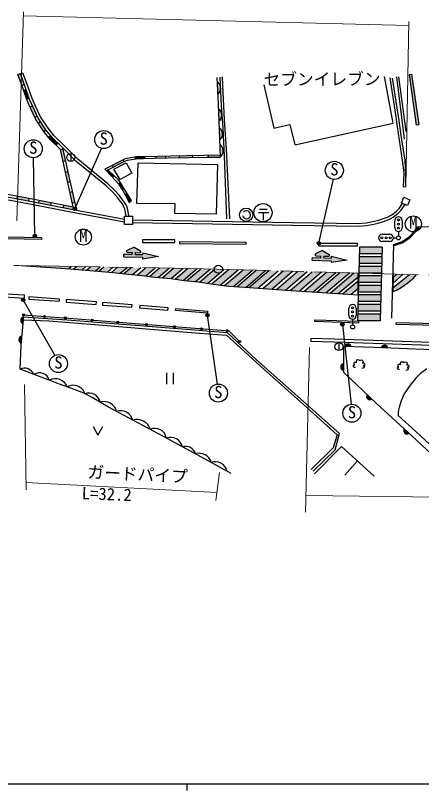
# Model space of a CAD drawing. Units: millimetres at full size, sheet at 1:1000; details may follow other scales. Extents: x 40000 to 680000, y 20000 to 380000.
# Drawn here: x 142370 to 203140, y 204000 to 319921 of the extents above; entities that cross this region are included whole.
import ezdxf
from ezdxf.enums import TextEntityAlignment as Align

# ---------------------------------------------------------------- set-up
doc = ezdxf.new("R2010")
doc.units = ezdxf.units.MM
doc.header["$LTSCALE"] = 1000
doc.linetypes.add('CHAIN', pattern=[18.5, 12, -1.5, 3.5, -1.5])
for name, color, linetype, lineweight in [('M-BGD', 7, 'Continuous', 25), ('M-BGD-EXST', 7, 'Continuous', 25), ('M-BMK', 2, 'CHAIN', 13), ('M-BMK-SRVR', 3, 'Continuous', 25), ('M-STR-HTXT', 7, 'Continuous', 13), ('M-STR-STRC', 7, 'Continuous', 25), ('M-TTL-BAND', 7, 'Continuous', 25)]:
    doc.layers.add(name, color=color, linetype=linetype, lineweight=lineweight)
doc.layers.add('M-BMK-HTXT', color=7, linetype='Continuous')
doc.styles.add('ＭＳ ゴシック', font='')
doc.styles.get('ＭＳ ゴシック').set_extended_font_data('MS Gothic')

msp = doc.modelspace()

# ---------------------------------------------------------------- hatches: boundary and pattern name
at = {"layer": 'M-BGD'}
for points in [[(143102, 311221), (142727, 311083), (143319, 309465), (143695, 309603)], [(172627, 308124, 0.51219), (172550, 310041)], [(143960, 308869), (143582, 308737), (144037, 307432), (144415, 307563)], [(145006, 306205), (144918, 306399), (144554, 306235), (144641, 306039), (145261, 304682), (145624, 304849)], [(172798, 304058, 0.51219), (172721, 305976)], [(146096, 304048), (145764, 303826), (146601, 302575), (146935, 302799), (146923, 302814)], [(172911, 301253, 0.51219), (172833, 303170)], [(147864, 301665), (147598, 301989), (147289, 301735), (147568, 301394), (148425, 300558), (148704, 300844)], [(173014, 298748, 0.51219), (172935, 300665)], [(149505, 299970), (149114, 299883), (149504, 298128), (149895, 298215)], [(158607, 298061), (158481, 298312), (156858, 297513), (156987, 297253)], [(161661, 298798), (160501, 298771), (160254, 298737), (160292, 298477), (160448, 298500), (161542, 298550), (161668, 298553)], [(164831, 298871), (163374, 298838), (163381, 298601), (164837, 298640)], [(168838, 298959), (166845, 298916), (166848, 298666), (168322, 298680), (168842, 298688)], [(173001, 299049), (171198, 299010), (171202, 298722), (173014, 298748)], [(156181, 296851), (155995, 296677), (156783, 295837), (156895, 295717), (157133, 295941)], [(150252, 296609), (149861, 296522), (150202, 294992), (150592, 295079)], [(158160, 294829), (158058, 294964), (157790, 294763), (158111, 294263), (158345, 293870), (158619, 294028)], [(150927, 293575), (150536, 293488), (150891, 291893), (151281, 291980)], [(159364, 291959), (159713, 292228), (159046, 293325), (158741, 293139)], [(144378, 292591), (143856, 292694), (142644, 292916), (142572, 292523), (143781, 292301), (144300, 292199)], [(145917, 292288), (145839, 291896), (147629, 291544), (147706, 291936)], [(151026, 291283), (149575, 291569), (149498, 291176), (150953, 290890)], [(143581, 274785, 0.82183), (143529, 273796)], [(143325, 271934, 0.82183), (143229, 270948)], [(192634, 270383, 0.82183), (191643, 270420)], [(198105, 270175, 0.82183), (197115, 270213)], [(191464, 267856, 0.82183), (191464, 266866)], [(195003, 263229, 0.82183), (195725, 262551)], [(200545, 258102, 0.82183), (201274, 257431)]]:
    msp.add_hatch(color=256, dxfattribs=at).paths.add_polyline_path(points)
at = {"layer": 'M-BGD-EXST'}
for points in [[(151506, 291004, 1), (151006, 291004, 0.41421), (151256, 290754, 0.41421)], [(145516, 286958, 1), (145016, 286958, 0.41421), (145266, 286708, 0.41421)], [(188044, 285855, 1), (187544, 285855, 0.41421), (187794, 285605, 0.41421)], [(143748, 277409, 1), (143248, 277409, 0.41421), (143498, 277159, 0.41421)], [(171342, 275081, 1), (170842, 275081, 0.41421), (171092, 274831, 0.41421)], [(191540, 273699, 1), (191040, 273699, 0.41421), (191290, 273449, 0.41421)]]:
    msp.add_hatch(color=256, dxfattribs=at).paths.add_polyline_path(points)
at = {"layer": 'M-STR-STRC'}
for points in [[(202405, 303505), (202731, 303549), (201656, 311143), (201365, 311085)], [(161410, 284425), (161401, 284150), (160322, 284185), (160331, 284460), (161000, 284438, 0.77336), (161082, 284717), (160124, 285292), (159061, 284784, 0.78564), (159121, 284499), (159864, 284475), (159855, 284200), (158591, 284241), (158578, 283843), (161388, 283753), (161379, 283478), (163790, 283875)], [(193835, 284250), (193860, 285250), (197262, 285250), (197236, 284250)], [(189631, 283899), (189622, 283624), (188543, 283658), (188552, 283933), (189221, 283912, 0.77336), (189303, 284190), (188345, 284765), (187282, 284257, 0.78564), (187342, 283972), (188085, 283948), (188076, 283673), (186812, 283714), (186799, 283317), (189609, 283226), (189600, 282952), (192011, 283348)], [(193798, 282824), (193823, 283824), (197225, 283823), (197199, 282823)], [(143280, 282529), (150718, 282397), (150284, 282027)], [(151001, 281972), (151482, 282384), (152914, 282358), (152338, 281866)], [(152986, 281815), (153607, 282346), (155039, 282321), (154324, 281710)], [(154828, 281668), (155579, 282311), (157011, 282286), (156147, 281547)], [(156923, 281475), (156717, 281494), (157630, 282275), (159062, 282249), (158026, 281364)], [(159902, 281172), (159291, 281236), (158597, 281306), (159687, 282238), (161119, 282213)], [(161319, 281023), (160559, 281103), (161842, 282200), (163274, 282175), (161857, 280963)], [(163753, 280758), (163249, 280806), (162452, 280896), (163934, 282163), (165365, 282138)], [(165658, 280577), (165647, 280578), (164343, 280702), (166008, 282126), (167440, 282101)], [(167524, 280319), (166266, 280493), (168131, 282089), (168518, 282082), (169552, 282054)], [(169317, 280112), (168028, 280259), (170109, 282039), (171527, 282002)], [(171139, 279861), (169889, 280042), (172160, 281985), (173578, 281947)], [(173007, 279603), (171939, 279745), (171745, 279773), (174265, 281929), (175682, 281891)], [(174982, 279384), (174263, 279436), (173673, 279514), (176428, 281871), (177845, 281833)], [(176846, 279251), (176660, 279264), (175497, 279347), (178386, 281819), (179804, 281781)], [(178656, 279134), (177298, 279222), (180275, 281769), (181692, 281731)], [(180716, 278988), (179443, 279082), (179370, 279087), (182438, 281711), (183855, 281673)], [(193761, 281397), (193787, 282397), (197188, 282397), (197162, 281397)], [(182769, 278836), (181424, 278936), (184601, 281654), (186018, 281616)], [(184835, 278695), (183607, 278774), (183477, 278784), (186764, 281596), (188182, 281558)], [(186901, 278564), (185541, 278650), (188918, 281539), (190335, 281501)], [(188834, 278440), (187474, 278527), (190931, 281485), (192346, 281445)], [(190690, 278317), (189477, 278398), (193017, 281426), (193644, 281408), (193643, 280844)], [(193724, 279971), (193750, 280971), (197151, 280971), (197125, 279971)], [(201434, 280227), (201919, 280657), (202382, 281163), (201343, 281192), (198907, 279248), (198896, 278658), (199475, 278908), (200092, 279243), (200604, 279592), (201094, 279941)], [(200408, 281219), (199466, 281245), (198934, 280807), (198918, 279892)], [(191332, 278274), (193642, 280251), (193641, 279131), (192545, 278194)], [(193687, 278545), (193713, 279545), (197114, 279545), (197088, 278545)], [(193650, 277119), (193676, 278119), (197077, 278118), (197051, 277118)], [(193613, 275692), (193639, 276692), (197040, 276692), (197014, 275692)], [(193576, 274266), (193602, 275266), (197003, 275266), (196977, 274266)]]:
    msp.add_hatch(color=256, dxfattribs=at).paths.add_polyline_path(points)

# ---------------------------------------------------------------- linework, layer by layer
at = {"layer": 'M-BGD'}
for p, q in [((142727, 311083), (143102, 311221)), ((199413, 310765), (200553, 301411)), ((199717, 310767), (200793, 302591)), ((143319, 309465), (143695, 309603)), ((143582, 308737), (143960, 308869)), ((144037, 307432), (144415, 307563)), ((144554, 306235), (144918, 306399)), ((145261, 304682), (145624, 304849)), ((145764, 303826), (146096, 304048)), ((146601, 302575), (146933, 302798)), ((147289, 301735), (147598, 301989)), ((148425, 300558), (148704, 300844)), ((149114, 299883), (149505, 299970)), ((151026, 291283), (149114, 299883)), ((151549, 290773), (149480, 300083)), ((150653, 299291), (150653, 298091)), ((149504, 298128), (149895, 298215)), ((158481, 298312), (158607, 298061)), ((160254, 298737), (160292, 298477)), ((161661, 298798), (161668, 298553)), ((163374, 298838), (163381, 298601)), ((164831, 298871), (164837, 298640)), ((166845, 298916), (166848, 298666)), ((168838, 298959), (168842, 298688)), ((171198, 299010), (171202, 298722)), ((156181, 296851), (155995, 296677)), ((156858, 297513), (156987, 297253)), ((149861, 296522), (150252, 296609)), ((157133, 295941), (156895, 295717)), ((150202, 294992), (150592, 295079)), ((157790, 294763), (158058, 294964)), ((150536, 293488), (150927, 293575)), ((158345, 293870), (158619, 294028)), ((158741, 293139), (159046, 293325)), ((142644, 292916), (142572, 292523)), ((144378, 292591), (144300, 292199)), ((145917, 292288), (145839, 291896)), ((147706, 291936), (147629, 291544)), ((149575, 291569), (149498, 291176)), ((150891, 291893), (151281, 291980)), ((151026, 291283), (150953, 290890)), ((178745, 290446), (180298, 290446)), ((178897, 290929), (180026, 290929)), ((179435, 290446), (179435, 289301)), ((143569, 274419), (143593, 275152)), ((186571, 271585), (186561, 271135)), ((190788, 270993), (190788, 269793)), ((164973, 266453), (164973, 264776)), ((165973, 266453), (165973, 264776)), ((193536, 253309), (191646, 251176))]:
    msp.add_line(p, q, dxfattribs=at)
for points in [[(149114, 299883), (149075, 299923), (147568, 301394), (146601, 302575), (145412, 304351), (144641, 306039), (144112, 307216), (143508, 308949), (142727, 311083)], [(158919, 289884), (158839, 290477), (158733, 290971), (158556, 291425), (158373, 291737), (158079, 292123), (157634, 292718), (156887, 293523), (155925, 294452), (151418, 298138), (149357, 300207), (147864, 301665), (146923, 302814), (145762, 304547), (145006, 306205), (144484, 307364), (143885, 309084), (143102, 311221)], [(159315, 289884), (159234, 290546), (159117, 291087), (158917, 291600), (158706, 291960), (158398, 292364), (157941, 292975), (157173, 293803), (156191, 294751), (151687, 298434), (149638, 300491), (148159, 301936), (147244, 303052), (146113, 304742), (145370, 306370), (144856, 307512), (144261, 309219), (143478, 311358)], [(172949, 310673), (173158, 306432), (173391, 303051), (173596, 298920), (173774, 294912), (173969, 289504)], [(174436, 289493), (174193, 294731), (173928, 299985), (173666, 304311), (173408, 309517), (173337, 310771)], [(179555, 309567), (181013, 303066), (183435, 303603), (184173, 300578), (198917, 303795), (197615, 310795)], [(172519, 310665), (172693, 306672), (172848, 302806), (173014, 298748)], [(198398, 310618), (199125, 305764), (199503, 303254), (200259, 298304), (200476, 296372), (200406, 294310), (200788, 294319), (200814, 296121), (200684, 298261), (200198, 301300), (199722, 304497), (198819, 310526)], [(173001, 299049), (165643, 298890), (161661, 298798), (160501, 298771), (159648, 298652), (159047, 298545), (158703, 298421), (155730, 296959), (156783, 295837), (157790, 294763), (158111, 294263), (158434, 293721), (159364, 291959), (159713, 292228), (158638, 293995), (158160, 294829), (157741, 295388), (157133, 295941), (156181, 296851), (158616, 298066), (159128, 298265), (159720, 298394), (160448, 298500), (161542, 298550), (163079, 298593), (165197, 298649), (168322, 298680), (170972, 298719), (173014, 298748)], [(119132, 296936), (119729, 296274), (120804, 295424), (121451, 295034), (121861, 294777), (122272, 294658), (122847, 294605), (127437, 294193), (132371, 293756), (133304, 293666), (134294, 293588), (135273, 293455), (136912, 293154), (143707, 291908), (151680, 290339), (158704, 289055)], [(119454, 297169), (120003, 296568), (121032, 295753), (121661, 295375), (122025, 295146), (122347, 295053), (122883, 295003), (127472, 294591), (132408, 294154), (133339, 294064), (134336, 293986), (135336, 293850), (136984, 293548), (143781, 292301), (151755, 290732), (158704, 289463)], [(121843, 295732), (121870, 295715), (122190, 295515), (122422, 295448), (122920, 295401), (127508, 294990), (132445, 294552), (133373, 294463), (134379, 294384), (135399, 294245), (137056, 293941), (143856, 292694), (151026, 291283)], [(159904, 289373), (183817, 288936), (193716, 288831), (194878, 288921), (195665, 289060), (196567, 289257), (197313, 289487), (198060, 289765), (198675, 290101), (199342, 290595), (199784, 291045), (200318, 291783)], [(159904, 288972), (183811, 288536), (193730, 288431), (194928, 288524), (195743, 288668), (196669, 288870), (197442, 289108), (198226, 289400), (198891, 289763), (199605, 290292), (200091, 290786), (200678, 291636)], [(143593, 275152), (151648, 274541), (160291, 273835), (167304, 273282), (173140, 272858), (174278, 272755), (175923, 271178)], [(186910, 251789), (190213, 254973), (190885, 257375), (182853, 264514), (178464, 268420), (174087, 272478), (168581, 272892), (160298, 273528), (150110, 274340), (143593, 274823)], [(174667, 251435), (170217, 253882), (164511, 256962), (156274, 261359), (153838, 262780), (152593, 263409), (150661, 264167), (149344, 264639), (143055, 267032), (143197, 270628), (143569, 274419), (147379, 274232), (155501, 273580), (161991, 273043), (169894, 272413), (173977, 272098), (175510, 270697), (179102, 267407), (182208, 264662), (186000, 261279), (190493, 257207), (189912, 255269), (186604, 252024)], [(313723, 270786), (290439, 271260), (286107, 269276), (275200, 269276), (265219, 269261), (255378, 269214), (239087, 269385), (228023, 269788), (216232, 270159), (201681, 270640), (190087, 271058), (186561, 271135)], [(287137, 269748), (286009, 269726), (275200, 269726), (265217, 269711), (255380, 269664), (239098, 269835), (228038, 270238), (216246, 270609), (201696, 271090), (190100, 271508), (186571, 271585)], [(215733, 266716), (224457, 266389), (226670, 267942), (225914, 269124), (217583, 269468), (208457, 269772), (196061, 270254), (191464, 270427), (191464, 266559), (196417, 261899), (201670, 257067), (209050, 250218)], [(193239, 267285), (193104, 267271), (193006, 267342), (192935, 267498), (192986, 267619), (193080, 267656), (193141, 267653), (193053, 267737), (193036, 267936), (193100, 268061), (193293, 268085), (193431, 268031), (193404, 268240), (193442, 268402), (193580, 268446), (193766, 268440), (193874, 268355), (193891, 268288), (193962, 268355), (194212, 268399), (194364, 268291), (194421, 268112), (194353, 268014), (194272, 267980), (194472, 267980), (194630, 267825), (194634, 267619), (194546, 267562), (194414, 267562), (194556, 267481), (194556, 267389), (194475, 267234), (194374, 267167), (194188, 267133)], [(199843, 266980), (199708, 266966), (199610, 267037), (199539, 267193), (199589, 267314), (199684, 267351), (199745, 267348), (199657, 267432), (199640, 267632), (199704, 267756), (199897, 267780), (200035, 267726), (200008, 267935), (200045, 268097), (200184, 268141), (200370, 268135), (200478, 268050), (200495, 267983), (200566, 268050), (200815, 268094), (200967, 267986), (201025, 267807), (200957, 267709), (200876, 267675), (201075, 267675), (201234, 267520), (201238, 267314), (201150, 267257), (201018, 267257), (201160, 267176), (201160, 267085), (201079, 266929), (200978, 266862), (200792, 266828)], [(203934, 267095), (203006, 266379), (202241, 265615), (201446, 264616), (200556, 263349), (200101, 262285), (199829, 261490), (199635, 260696), (199655, 260106), (202308, 257702), (206487, 253804)], [(153989, 258456), (154705, 257161), (155420, 258456)], [(196059, 251018), (191154, 255472), (187139, 251370)]]:
    msp.add_lwpolyline(points, dxfattribs=at)
for points in [[(157090, 296944), (158941, 297883), (159769, 296318), (158051, 295400)], [(172618, 297626), (172397, 290228), (166241, 290288), (166281, 291732), (160540, 291793), (160740, 297907)], [(200510, 292730), (201389, 292372), (201031, 291492), (200151, 291850)], [(158704, 289884), (159904, 289884), (159904, 288684), (158704, 288684)]]:
    msp.add_lwpolyline(points, close=True, dxfattribs=at)
for centre, radius in [((150653, 298691), 600), ((176896, 290120), 1000), ((179411, 290431), 1357), ((143593, 275152), 150), ((146703, 274916), 150), ((149830, 274679), 150), ((153843, 274361), 150), ((157688, 274048), 150), ((161984, 273702), 150), ((166159, 273372), 150), ((170222, 273070), 150), ((174067, 272775), 150), ((175923, 271178), 150), ((190788, 270393), 600)]:
    msp.add_circle(centre, radius, dxfattribs=at)
for centre, radius, start, end in [((171898, 309055), 1182, 308.04679, 56.53194), ((172069, 304989), 1182, 308.05521, 56.54037), ((172182, 302183), 1182, 308.09826, 56.58342), ((172284, 299678), 1182, 308.09826, 56.58342), ((176949, 290111), 592, 191.96122, 137.98619), ((143653, 274286), 505, 98.13966, 255.79785), ((143374, 271431), 505, 95.56588, 253.22407), ((192135, 270304), 505, 9.02046, 166.67865), ((197606, 270096), 505, 8.94158, 166.59977), ((191561, 267361), 505, 101.1709, 258.8291), ((143698, 265611), 1560, 23.9917, 114.35079), ((145946, 264891), 1585, 17.07366, 121.26884), ((148358, 263712), 1873, 20.35862, 118.61913), ((151028, 262802), 1810, 16.77001, 120.35425), ((153370, 261735), 1702, 11.73964, 110.96066), ((195431, 262961), 505, 147.9254, 305.58359), ((155619, 260217), 1953, 14.27519, 107.36576), ((158120, 258917), 1882, 14.97386, 108.8327), ((160557, 257438), 2060, 16.31553, 107.49103), ((163237, 256416), 1748, 10.02934, 113.67973), ((200975, 257839), 505, 148.5546, 306.2128), ((165580, 254994), 1834, 13.46946, 109.80955), ((167797, 253878), 1603, 17.61996, 105.65905), ((169860, 252550), 1891, 16.29506, 106.44112), ((172262, 251388), 1792, 13.26221, 109.14312)]:
    msp.add_arc(centre, radius, start, end, dxfattribs=at)
at = {"layer": 'M-BGD-EXST'}
for p, q in [((151256, 291004), (155241, 300048)), ((145266, 286958), (145075, 298644)), ((187794, 285855), (189955, 295417)), ((148242, 269093), (143498, 277409)), ((172586, 264789), (171092, 275081)), ((191290, 273699), (192604, 261770))]:
    msp.add_line(p, q, dxfattribs=at)
for centre, radius in [((155571, 301357), 1350), ((145036, 299994), 1350), ((190095, 296759), 1350), ((151256, 291004), 250), ((201918, 288750), 1200), ((152526, 286786), 1200), ((145266, 286958), 250), ((187794, 285855), 250), ((143498, 277409), 250), ((171092, 275081), 250), ((191290, 273699), 250), ((148796, 267862), 1350), ((172734, 263447), 1350), ((192720, 260425), 1350)]:
    msp.add_circle(centre, radius, dxfattribs=at)
at = {"layer": 'M-BMK'}
msp.add_lwpolyline([(73145, 276802), (81094, 278477), (88528, 279810), (93436, 280511), (99492, 281321), (104924, 281857), (110697, 282352), (119440, 282734), (128646, 282819), (142933, 282535), (168518, 282082), (190713, 281491), (213374, 280855), (232555, 280410), (256587, 279795), (280641, 279123), (296896, 278817), (313210, 278302), (338593, 277693), (377831, 276664), (405787, 275835), (464051, 273970)], dxfattribs=at)
at = {"layer": 'M-BMK-SRVR'}
msp.add_circle((172733, 281970), 600, dxfattribs=at)
at = {"layer": 'M-STR-HTXT'}
for p, q in [((142592, 289203), (143562, 320471)), ((143544, 319886), (201234, 318432)), ((201244, 319005), (200788, 294319)), ((185799, 245621), (186399, 270242)), ((143949, 248963), (143716, 264750)), ((172349, 247367), (172914, 251555)), ((172513, 248584), (143933, 250058)), ((185860, 248122), (283326, 246952))]:
    msp.add_line(p, q, dxfattribs=at)
at = {"layer": 'M-STR-STRC'}
for p, q in [((199137, 288173), (199137, 289273)), ((200237, 289273), (200237, 288173)), ((199687, 287623), (199687, 286959)), ((202561, 288319), (211168, 288591)), ((146264, 286694), (146264, 286394)), ((197277, 287209), (198377, 287209)), ((198927, 286659), (199387, 286659)), ((160124, 285292), (159061, 284784)), ((160124, 285292), (161082, 284717)), ((166900, 286140), (176864, 286003)), ((166900, 286140), (166900, 285840)), ((166900, 285840), (176864, 285703)), ((176864, 286003), (176864, 285703)), ((193860, 285250), (193576, 274266)), ((197262, 285250), (193860, 285250)), ((197262, 285250), (196977, 274266)), ((198377, 286109), (197277, 286109)), ((198923, 285676), (198637, 274635)), ((158578, 283843), (158591, 284241)), ((158591, 284241), (159855, 284200)), ((159121, 284499), (159864, 284475)), ((159855, 284200), (159864, 284475)), ((160322, 284185), (160331, 284460)), ((160322, 284185), (161401, 284150)), ((160331, 284460), (161000, 284438)), ((161410, 284425), (161401, 284150)), ((161410, 284425), (163790, 283875)), ((188345, 284765), (187282, 284257)), ((188345, 284765), (189303, 284190)), ((197236, 284250), (193835, 284250)), ((158578, 283843), (161388, 283753)), ((163790, 283875), (161379, 283478)), ((161388, 283753), (161379, 283478)), ((186799, 283317), (186812, 283714)), ((186799, 283317), (189609, 283226)), ((186812, 283714), (188076, 283673)), ((187342, 283972), (188085, 283948)), ((188076, 283673), (188085, 283948)), ((188543, 283658), (188552, 283933)), ((188543, 283658), (189622, 283624)), ((188552, 283933), (189221, 283912)), ((192011, 283348), (189600, 282952)), ((189609, 283226), (189600, 282952)), ((189631, 283899), (189622, 283624)), ((189631, 283899), (192011, 283348)), ((197225, 283823), (193823, 283824)), ((150284, 282027), (150718, 282397)), ((151001, 281972), (151482, 282384)), ((152338, 281866), (152914, 282358)), ((152986, 281815), (153607, 282346)), ((154324, 281710), (155039, 282321)), ((154828, 281668), (155579, 282311)), ((156147, 281547), (157011, 282286)), ((156717, 281494), (157630, 282275)), ((158026, 281364), (159062, 282249)), ((158597, 281306), (159687, 282238)), ((159902, 281172), (161119, 282213)), ((160559, 281103), (161842, 282200)), ((161857, 280963), (163274, 282175)), ((162452, 280896), (163934, 282163)), ((163753, 280758), (165365, 282138)), ((164343, 280702), (166008, 282126)), ((165658, 280577), (167440, 282101)), ((166266, 280493), (168131, 282089)), ((167524, 280319), (169552, 282054)), ((168028, 280259), (170109, 282039)), ((169317, 280112), (171527, 282002)), ((169889, 280042), (172160, 281985)), ((171139, 279861), (173578, 281947)), ((171745, 279773), (174265, 281929)), ((173007, 279603), (175682, 281891)), ((173673, 279514), (176428, 281871)), ((174982, 279384), (177845, 281833)), ((175497, 279347), (178386, 281819)), ((176846, 279251), (179804, 281781)), ((177298, 279222), (180275, 281769)), ((178656, 279134), (181692, 281731)), ((179370, 279087), (182438, 281711)), ((197188, 282397), (193787, 282397)), ((197199, 282823), (193798, 282824)), ((180716, 278988), (183855, 281673)), ((181424, 278936), (184601, 281654)), ((182769, 278836), (186018, 281616)), ((183477, 278784), (186764, 281596)), ((184835, 278695), (188182, 281558)), ((185541, 278650), (188918, 281539)), ((186901, 278564), (190335, 281501)), ((187474, 278527), (190931, 281485)), ((188834, 278440), (192346, 281445)), ((189477, 278398), (193017, 281426)), ((190690, 278317), (193644, 280844)), ((193640, 278121), (193644, 281408)), ((197151, 280971), (193750, 280971)), ((197162, 281397), (193761, 281397)), ((198896, 278658), (198941, 281260)), ((198907, 279248), (201343, 281192)), ((198918, 279892), (200408, 281219)), ((198934, 280807), (199466, 281245)), ((191332, 278274), (193644, 280252)), ((197114, 279545), (193713, 279545)), ((197125, 279971), (193724, 279971)), ((192545, 278194), (193644, 279133)), ((197088, 278545), (193687, 278545)), ((197051, 277118), (193650, 277119)), ((197077, 278118), (193676, 278119)), ((192275, 275035), (192275, 276135)), ((193375, 276135), (193375, 275035)), ((197040, 276692), (193639, 276692)), ((197003, 275266), (193602, 275266)), ((197014, 275692), (193613, 275692)), ((192825, 274485), (192825, 273635)), ((196977, 274266), (193576, 274266))]:
    msp.add_line(p, q, dxfattribs=at)
for points in [[(201656, 311143), (202731, 303549), (202405, 303505), (201365, 311085)], [(161404, 285988), (166234, 285988), (166234, 286373), (161404, 286373)], [(193516, 285424), (187794, 285424), (187794, 285855), (193516, 285855)], [(139151, 277957), (143715, 277652), (143733, 278101), (139151, 278317)], [(144391, 277473), (148972, 277185), (148963, 277508), (144391, 277832)], [(149934, 277060), (154440, 276718), (154485, 277077), (149975, 277436)], [(155375, 276610), (159794, 276278), (159834, 276630), (155390, 276981)], [(160933, 276185), (165159, 275847), (165198, 276212), (160960, 276556)], [(166370, 276091), (171130, 275698), (171094, 275378), (166333, 275797)], [(187156, 274424), (193730, 274192), (193706, 273909), (187166, 274153)], [(199405, 274000), (205371, 273830), (205378, 273531), (199366, 273716)]]:
    msp.add_lwpolyline(points, close=True, dxfattribs=at)
for points in [[(198918, 285464), (200234, 285900), (201414, 286658), (202284, 287601), (202815, 288327)], [(198923, 285676), (200148, 286081), (201284, 286813), (202129, 287729), (202561, 288319)], [(146264, 286394), (138401, 286564), (138401, 286864), (146264, 286694)], [(143280, 282529), (150534, 282009), (154699, 281680), (156923, 281475), (159291, 281236), (161319, 281023), (163249, 280806), (165647, 280578), (167613, 280307), (169756, 280062), (171939, 279745), (174263, 279436), (176660, 279264), (179443, 279082), (183607, 278774), (189004, 278429), (193640, 278121)], [(198896, 278658), (199475, 278908), (200092, 279243), (200604, 279592), (201094, 279941), (201434, 280227), (201919, 280657), (202382, 281163)]]:
    msp.add_lwpolyline(points, dxfattribs=at)
for centre, radius in [((199681, 289339), 150), ((199681, 288719), 150), ((199681, 288099), 150), ((197212, 286653), 150), ((197832, 286653), 150), ((198452, 286653), 150), ((199687, 286659), 300), ((192819, 276201), 150), ((192819, 275581), 150), ((192819, 274961), 150), ((192825, 273335), 300)]:
    msp.add_circle(centre, radius, dxfattribs=at)
for centre, radius, start, end in [((199687, 289273), 550, 90, 180), ((199687, 289273), 550, 0, 90), ((199687, 288173), 550, 180, 270), ((199687, 288173), 550, 270, 0), ((197277, 286659), 550, 90, 180), ((197277, 286659), 550, 180, 270), ((198377, 286659), 550, 0, 90), ((198377, 286659), 550, 270, 0), ((159126, 284649), 150, 115.54212, 268.16078), ((161005, 284588), 150, 268.16078, 59.02895), ((187347, 284122), 150, 115.54212, 268.16078), ((189226, 284062), 150, 268.16078, 59.02895), ((192825, 276135), 550, 90, 180), ((192825, 276135), 550, 0, 90), ((192825, 275035), 550, 180, 270), ((192825, 275035), 550, 270, 0)]:
    msp.add_arc(centre, radius, start, end, dxfattribs=at)
at = {"layer": 'M-TTL-BAND'}
for p, q in [((40000, 205000), (579000, 205000)), ((168000, 205000), (168000, 204000))]:
    msp.add_line(p, q, dxfattribs=at)

# ---------------------------------------------------------------- texts
at = {"layer": 'M-BGD-EXST', "style": 'ＭＳ ゴシック'}
for p in [(154916, 300065), (144380, 298701), (189440, 295467), (148141, 266570), (172078, 262154), (192065, 259133)]:
    msp.add_text('S', height=1833, rotation=358.508, dxfattribs=at).set_placement(p, align=Align.BOTTOM_LEFT)
for p in [(201295, 287471), (151904, 285507)]:
    msp.add_text('M', height=1833, dxfattribs=at).set_placement(p, align=Align.BOTTOM_LEFT)
at = {"layer": 'M-BMK-HTXT', "style": 'ＭＳ ゴシック'}
msp.add_text('セブンイレブン', height=1833, rotation=0.264, dxfattribs=at).set_placement((179509, 308905), align=Align.BOTTOM_LEFT)
at = {"layer": 'M-STR-HTXT', "style": 'ＭＳ ゴシック'}
for s, rotation, p in [('ガードパイプ', 357.252, (153082, 250205)), ('L=32.2', 357.754, (152240, 247032))]:
    msp.add_text(s, height=1833, rotation=rotation, dxfattribs=at).set_placement(p, align=Align.BOTTOM_LEFT)

doc.saveas('drawing.dxf')
